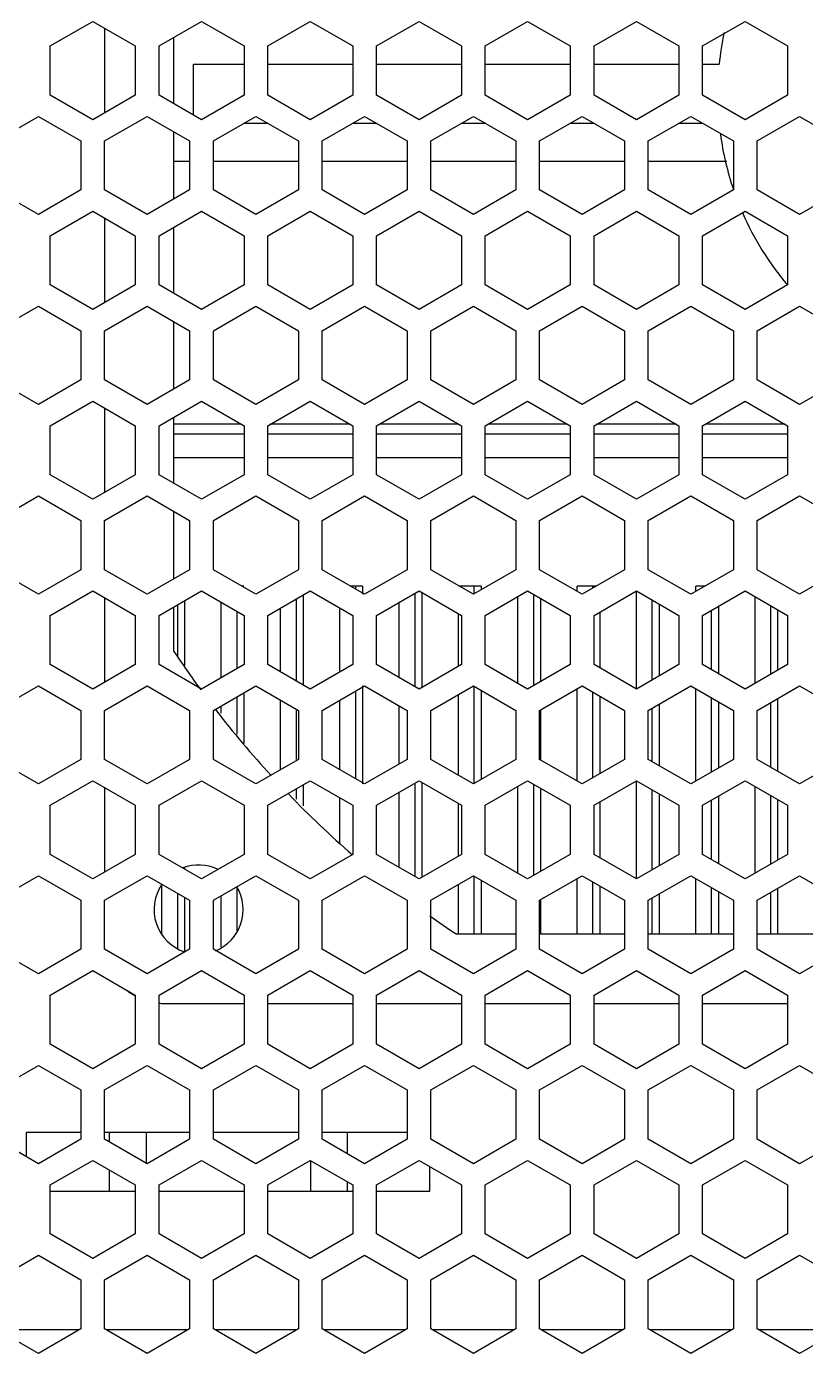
# Model space of a CAD drawing. Header units: millimetres. Extents: x 10297564 to 11610295, y -9287743 to -8409454.
# Drawn here: x 10534905 to 10535695, y -9096196 to -9094850 of the extents above; entities that cross this region are included whole.
import ezdxf

# ---------------------------------------------------------------- set-up
doc = ezdxf.new("R2010")
doc.units = ezdxf.units.MM
doc.header["$LTSCALE"] = 100
doc.layers.add('-0', color=7, linetype='Continuous')

# ---------------------------------------------------------------- blocks, each defined once
blk = doc.blocks.new('인버터 외형도')
at = {"layer": '-0', "linetype": 'Continuous'}
for p, q in [((124341, 39991.2), (124373.4, 40009.8)), ((124373.4, 40009.8), (124405.7, 39991.2)), ((124382.4, 40004.6), (124382.4, 39940.3)), ((124423.8, 39991.2), (124456.1, 40009.8)), ((124456.1, 40009.8), (124488.5, 39991.2)), ((124506.6, 39991.2), (124538.9, 40009.8)), ((124538.9, 40009.8), (124571.3, 39991.2)), ((124589.3, 39991.2), (124621.7, 40009.8)), ((124621.7, 40009.8), (124654, 39991.2)), ((124672.1, 39991.2), (124704.4, 40009.8)), ((124704.4, 40009.8), (124736.8, 39991.2)), ((124754.9, 39991.2), (124787.2, 40009.8)), ((124787.2, 40009.8), (124819.6, 39991.2)), ((124837.6, 39991.2), (124870, 40009.8)), ((124870, 40009.8), (124902.3, 39991.2)), ((124435.1, 39947.3), (124435.1, 39997.7)), ((124341, 39953.8), (124341, 39991.2)), ((124405.7, 39991.2), (124405.7, 39953.8)), ((124423.8, 39953.8), (124423.8, 39991.2)), ((124488.5, 39991.2), (124488.5, 39953.8)), ((124506.6, 39953.8), (124506.6, 39991.2)), ((124571.3, 39991.2), (124571.3, 39953.8)), ((124589.3, 39953.8), (124589.3, 39991.2)), ((124654, 39991.2), (124654, 39953.8)), ((124672.1, 39953.8), (124672.1, 39991.2)), ((124736.8, 39991.2), (124736.8, 39953.8)), ((124754.9, 39953.8), (124754.9, 39991.2)), ((124819.6, 39991.2), (124819.6, 39953.8)), ((124837.6, 39953.8), (124837.6, 39991.2)), ((124902.3, 39991.2), (124902.3, 39953.8)), ((124450.1, 39977.3), (124488.5, 39977.3)), ((124450.1, 39938.6), (124450.1, 39977.3)), ((124506.6, 39977.3), (124571.3, 39977.3)), ((124589.3, 39977.3), (124654, 39977.3)), ((124672.1, 39977.3), (124736.8, 39977.3)), ((124754.9, 39977.3), (124819.6, 39977.3)), ((124837.6, 39977.3), (124850.1, 39977.3)), ((124373.4, 39935.1), (124341, 39953.8)), ((124405.7, 39953.8), (124373.4, 39935.1)), ((124456.1, 39935.1), (124423.8, 39953.8)), ((124488.5, 39953.8), (124456.1, 39935.1)), ((124538.9, 39935.1), (124506.6, 39953.8)), ((124571.3, 39953.8), (124538.9, 39935.1)), ((124621.7, 39935.1), (124589.3, 39953.8)), ((124654, 39953.8), (124621.7, 39935.1)), ((124704.4, 39935.1), (124672.1, 39953.8)), ((124736.8, 39953.8), (124704.4, 39935.1)), ((124787.2, 39935.1), (124754.9, 39953.8)), ((124819.6, 39953.8), (124787.2, 39935.1)), ((124870, 39935.1), (124837.6, 39953.8)), ((124902.3, 39953.8), (124870, 39935.1)), ((124299.6, 39918.9), (124332, 39937.6)), ((124332, 39937.6), (124364.3, 39918.9)), ((124382.4, 39918.9), (124414.8, 39937.6)), ((124414.8, 39937.6), (124447.1, 39918.9)), ((124465.2, 39918.9), (124497.5, 39937.6)), ((124497.5, 39937.6), (124529.9, 39918.9)), ((124547.9, 39918.9), (124580.3, 39937.6)), ((124580.3, 39937.6), (124612.7, 39918.9)), ((124630.7, 39918.9), (124663.1, 39937.6)), ((124663.1, 39937.6), (124695.4, 39918.9)), ((124713.5, 39918.9), (124745.8, 39937.6)), ((124745.8, 39937.6), (124778.2, 39918.9)), ((124796.2, 39918.9), (124828.6, 39937.6)), ((124828.6, 39937.6), (124861, 39918.9)), ((124879, 39918.9), (124911.4, 39937.6)), ((124911.4, 39937.6), (124943.7, 39918.9)), ((124435.1, 39874.6), (124435.1, 39925.9)), ((124507, 39932.1), (124488, 39932.1)), ((124589.8, 39932.1), (124570.8, 39932.1)), ((124672.6, 39932.1), (124653.5, 39932.1)), ((124755.4, 39932.1), (124736.3, 39932.1)), ((124838.1, 39932.1), (124819.1, 39932.1)), ((124364.3, 39918.9), (124364.3, 39881.6)), ((124382.4, 39881.6), (124382.4, 39918.9)), ((124447.1, 39918.9), (124447.1, 39881.6)), ((124465.2, 39881.6), (124465.2, 39918.9)), ((124529.9, 39918.9), (124529.9, 39881.6)), ((124547.9, 39881.6), (124547.9, 39918.9)), ((124612.7, 39918.9), (124612.7, 39881.6)), ((124630.7, 39881.6), (124630.7, 39918.9)), ((124695.4, 39918.9), (124695.4, 39881.6)), ((124713.5, 39881.6), (124713.5, 39918.9)), ((124778.2, 39918.9), (124778.2, 39881.6)), ((124796.2, 39881.6), (124796.2, 39918.9)), ((124861, 39918.9), (124861, 39881.6)), ((124879, 39881.6), (124879, 39918.9)), ((124435.1, 39903.5), (124447.1, 39903.5)), ((124465.2, 39903.5), (124529.9, 39903.5)), ((124547.9, 39903.5), (124612.7, 39903.5)), ((124630.7, 39903.5), (124695.4, 39903.5)), ((124713.5, 39903.5), (124778.2, 39903.5)), ((124796.2, 39903.5), (124855.9, 39903.5)), ((124332, 39862.9), (124299.6, 39881.6)), ((124364.3, 39881.6), (124332, 39862.9)), ((124414.8, 39862.9), (124382.4, 39881.6)), ((124447.1, 39881.6), (124414.8, 39862.9)), ((124497.5, 39862.9), (124465.2, 39881.6)), ((124529.9, 39881.6), (124497.5, 39862.9)), ((124580.3, 39862.9), (124547.9, 39881.6)), ((124612.7, 39881.6), (124580.3, 39862.9)), ((124663.1, 39862.9), (124630.7, 39881.6)), ((124695.4, 39881.6), (124663.1, 39862.9)), ((124745.8, 39862.9), (124713.5, 39881.6)), ((124778.2, 39881.6), (124745.8, 39862.9)), ((124828.6, 39862.9), (124796.2, 39881.6)), ((124861, 39881.6), (124828.6, 39862.9)), ((124911.4, 39862.9), (124879, 39881.6)), ((124943.7, 39881.6), (124911.4, 39862.9)), ((124341, 39846.7), (124373.4, 39865.4)), ((124373.4, 39865.4), (124405.7, 39846.7)), ((124423.8, 39846.7), (124456.1, 39865.4)), ((124456.1, 39865.4), (124488.5, 39846.7)), ((124506.6, 39846.7), (124538.9, 39865.4)), ((124538.9, 39865.4), (124571.3, 39846.7)), ((124589.3, 39846.7), (124621.7, 39865.4)), ((124621.7, 39865.4), (124654, 39846.7)), ((124672.1, 39846.7), (124704.4, 39865.4)), ((124704.4, 39865.4), (124736.8, 39846.7)), ((124754.9, 39846.7), (124787.2, 39865.4)), ((124787.2, 39865.4), (124819.6, 39846.7)), ((124837.6, 39846.7), (124870, 39865.4)), ((124870, 39865.4), (124902.3, 39846.7)), ((124382.4, 39860.2), (124382.4, 39795.9)), ((124435.1, 39802.8), (124435.1, 39853.2)), ((124341, 39809.3), (124341, 39846.7)), ((124405.7, 39846.7), (124405.7, 39809.3)), ((124423.8, 39809.3), (124423.8, 39846.7)), ((124488.5, 39846.7), (124488.5, 39809.3)), ((124506.6, 39809.3), (124506.6, 39846.7)), ((124571.3, 39846.7), (124571.3, 39809.3)), ((124589.3, 39809.3), (124589.3, 39846.7)), ((124654, 39846.7), (124654, 39809.3)), ((124672.1, 39809.3), (124672.1, 39846.7)), ((124736.8, 39846.7), (124736.8, 39809.3)), ((124754.9, 39809.3), (124754.9, 39846.7)), ((124819.6, 39846.7), (124819.6, 39809.3)), ((124837.6, 39809.3), (124837.6, 39846.7)), ((124902.3, 39846.7), (124902.3, 39809.3)), ((124373.4, 39790.7), (124341, 39809.3)), ((124405.7, 39809.3), (124373.4, 39790.7)), ((124456.1, 39790.7), (124423.8, 39809.3)), ((124488.5, 39809.3), (124456.1, 39790.7)), ((124538.9, 39790.7), (124506.6, 39809.3)), ((124571.3, 39809.3), (124538.9, 39790.7)), ((124621.7, 39790.7), (124589.3, 39809.3)), ((124654, 39809.3), (124621.7, 39790.7)), ((124704.4, 39790.7), (124672.1, 39809.3)), ((124736.8, 39809.3), (124704.4, 39790.7)), ((124787.2, 39790.7), (124754.9, 39809.3)), ((124819.6, 39809.3), (124787.2, 39790.7)), ((124870, 39790.7), (124837.6, 39809.3)), ((124902.3, 39809.3), (124870, 39790.7)), ((124299.6, 39774.5), (124332, 39793.1)), ((124332, 39793.1), (124364.3, 39774.5)), ((124382.4, 39774.5), (124414.8, 39793.1)), ((124414.8, 39793.1), (124447.1, 39774.5)), ((124465.2, 39774.5), (124497.5, 39793.1)), ((124497.5, 39793.1), (124529.9, 39774.5)), ((124547.9, 39774.5), (124580.3, 39793.1)), ((124580.3, 39793.1), (124612.7, 39774.5)), ((124630.7, 39774.5), (124663.1, 39793.1)), ((124663.1, 39793.1), (124695.4, 39774.5)), ((124713.5, 39774.5), (124745.8, 39793.1)), ((124745.8, 39793.1), (124778.2, 39774.5)), ((124796.2, 39774.5), (124828.6, 39793.1)), ((124828.6, 39793.1), (124861, 39774.5)), ((124879, 39774.5), (124911.4, 39793.1)), ((124911.4, 39793.1), (124943.7, 39774.5)), ((124435.1, 39730.1), (124435.1, 39781.4)), ((124364.3, 39774.5), (124364.3, 39737.1)), ((124382.4, 39737.1), (124382.4, 39774.5)), ((124447.1, 39774.5), (124447.1, 39737.1)), ((124465.2, 39737.1), (124465.2, 39774.5)), ((124529.9, 39774.5), (124529.9, 39737.1)), ((124547.9, 39737.1), (124547.9, 39774.5)), ((124612.7, 39774.5), (124612.7, 39737.1)), ((124630.7, 39737.1), (124630.7, 39774.5)), ((124695.4, 39774.5), (124695.4, 39737.1)), ((124713.5, 39737.1), (124713.5, 39774.5)), ((124778.2, 39774.5), (124778.2, 39737.1)), ((124796.2, 39737.1), (124796.2, 39774.5)), ((124861, 39774.5), (124861, 39737.1)), ((124879, 39737.1), (124879, 39774.5)), ((124332, 39718.4), (124299.6, 39737.1)), ((124364.3, 39737.1), (124332, 39718.4)), ((124414.8, 39718.4), (124382.4, 39737.1)), ((124447.1, 39737.1), (124414.8, 39718.4)), ((124497.5, 39718.4), (124465.2, 39737.1)), ((124529.9, 39737.1), (124497.5, 39718.4)), ((124580.3, 39718.4), (124547.9, 39737.1)), ((124612.7, 39737.1), (124580.3, 39718.4)), ((124663.1, 39718.4), (124630.7, 39737.1)), ((124695.4, 39737.1), (124663.1, 39718.4)), ((124745.8, 39718.4), (124713.5, 39737.1)), ((124778.2, 39737.1), (124745.8, 39718.4)), ((124828.6, 39718.4), (124796.2, 39737.1)), ((124861, 39737.1), (124828.6, 39718.4)), ((124911.4, 39718.4), (124879, 39737.1)), ((124943.7, 39737.1), (124911.4, 39718.4)), ((124341, 39702.2), (124373.4, 39720.9)), ((124373.4, 39720.9), (124405.7, 39702.2)), ((124423.8, 39702.2), (124456.1, 39720.9)), ((124456.1, 39720.9), (124488.5, 39702.2)), ((124506.6, 39702.2), (124538.9, 39720.9)), ((124538.9, 39720.9), (124571.3, 39702.2)), ((124589.3, 39702.2), (124621.7, 39720.9)), ((124621.7, 39720.9), (124654, 39702.2)), ((124672.1, 39702.2), (124704.4, 39720.9)), ((124704.4, 39720.9), (124736.8, 39702.2)), ((124754.9, 39702.2), (124787.2, 39720.9)), ((124787.2, 39720.9), (124819.6, 39702.2)), ((124837.6, 39702.2), (124870, 39720.9)), ((124870, 39720.9), (124902.3, 39702.2)), ((124382.4, 39715.7), (124382.4, 39651.4)), ((124341, 39664.9), (124341, 39702.2)), ((124405.7, 39702.2), (124405.7, 39664.9)), ((124423.8, 39664.9), (124423.8, 39702.2)), ((124435.1, 39658.3), (124435.1, 39708.7)), ((124486.5, 39703.4), (124435.1, 39703.4)), ((124488.5, 39702.2), (124488.5, 39664.9)), ((124506.6, 39664.9), (124506.6, 39702.2)), ((124569.3, 39703.4), (124508.5, 39703.4)), ((124571.3, 39702.2), (124571.3, 39664.9)), ((124589.3, 39664.9), (124589.3, 39702.2)), ((124652.1, 39703.4), (124591.3, 39703.4)), ((124654, 39702.2), (124654, 39664.9)), ((124672.1, 39664.9), (124672.1, 39702.2)), ((124734.8, 39703.4), (124674.1, 39703.4)), ((124736.8, 39702.2), (124736.8, 39664.9)), ((124754.9, 39664.9), (124754.9, 39702.2)), ((124817.6, 39703.4), (124756.8, 39703.4)), ((124819.6, 39702.2), (124819.6, 39664.9)), ((124837.6, 39664.9), (124837.6, 39702.2)), ((124900.4, 39703.4), (124839.6, 39703.4)), ((124902.3, 39702.2), (124902.3, 39664.9)), ((124488.5, 39695.8), (124435.1, 39695.8)), ((124571.3, 39695.8), (124506.6, 39695.8)), ((124654, 39695.8), (124589.3, 39695.8)), ((124736.8, 39695.8), (124672.1, 39695.8)), ((124819.6, 39695.8), (124754.9, 39695.8)), ((124902.3, 39695.8), (124837.6, 39695.8)), ((124488.5, 39677.8), (124435.1, 39677.8)), ((124571.3, 39677.8), (124506.6, 39677.8)), ((124654, 39677.8), (124589.3, 39677.8)), ((124736.8, 39677.8), (124672.1, 39677.8)), ((124819.6, 39677.8), (124754.9, 39677.8)), ((124902.3, 39677.8), (124837.6, 39677.8)), ((124373.4, 39646.2), (124341, 39664.9)), ((124405.7, 39664.9), (124373.4, 39646.2)), ((124456.1, 39646.2), (124423.8, 39664.9)), ((124488.5, 39664.9), (124456.1, 39646.2)), ((124538.9, 39646.2), (124506.6, 39664.9)), ((124571.3, 39664.9), (124538.9, 39646.2)), ((124621.7, 39646.2), (124589.3, 39664.9)), ((124654, 39664.9), (124621.7, 39646.2)), ((124704.4, 39646.2), (124672.1, 39664.9)), ((124736.8, 39664.9), (124704.4, 39646.2)), ((124787.2, 39646.2), (124754.9, 39664.9)), ((124819.6, 39664.9), (124787.2, 39646.2)), ((124870, 39646.2), (124837.6, 39664.9)), ((124902.3, 39664.9), (124870, 39646.2)), ((124299.6, 39630), (124332, 39648.7)), ((124332, 39648.7), (124364.3, 39630)), ((124382.4, 39630), (124414.8, 39648.7)), ((124414.8, 39648.7), (124447.1, 39630)), ((124465.2, 39630), (124497.5, 39648.7)), ((124497.5, 39648.7), (124529.9, 39630)), ((124547.9, 39630), (124580.3, 39648.7)), ((124580.3, 39648.7), (124612.7, 39630)), ((124630.7, 39630), (124663.1, 39648.7)), ((124663.1, 39648.7), (124695.4, 39630)), ((124713.5, 39630), (124745.8, 39648.7)), ((124745.8, 39648.7), (124778.2, 39630)), ((124796.2, 39630), (124828.6, 39648.7)), ((124828.6, 39648.7), (124861, 39630)), ((124879, 39630), (124911.4, 39648.7)), ((124911.4, 39648.7), (124943.7, 39630)), ((124364.3, 39630), (124364.3, 39592.6)), ((124382.4, 39592.6), (124382.4, 39630)), ((124435.1, 39585.7), (124435.1, 39636.9)), ((124447.1, 39630), (124447.1, 39592.6)), ((124465.2, 39592.6), (124465.2, 39630)), ((124529.9, 39630), (124529.9, 39592.6)), ((124547.9, 39592.6), (124547.9, 39630)), ((124612.7, 39630), (124612.7, 39592.6)), ((124630.7, 39592.6), (124630.7, 39630)), ((124695.4, 39630), (124695.4, 39592.6)), ((124713.5, 39592.6), (124713.5, 39630)), ((124778.2, 39630), (124778.2, 39592.6)), ((124796.2, 39592.6), (124796.2, 39630)), ((124861, 39630), (124861, 39592.6)), ((124879, 39592.6), (124879, 39630)), ((124332, 39573.9), (124299.6, 39592.6)), ((124364.3, 39592.6), (124332, 39573.9)), ((124414.8, 39573.9), (124382.4, 39592.6)), ((124447.1, 39592.6), (124414.8, 39573.9)), ((124497.5, 39573.9), (124465.2, 39592.6)), ((124529.9, 39592.6), (124497.5, 39573.9)), ((124580.3, 39573.9), (124547.9, 39592.6)), ((124612.7, 39592.6), (124580.3, 39573.9)), ((124663.1, 39573.9), (124630.7, 39592.6)), ((124695.4, 39592.6), (124663.1, 39573.9)), ((124745.8, 39573.9), (124713.5, 39592.6)), ((124778.2, 39592.6), (124745.8, 39573.9)), ((124828.6, 39573.9), (124796.2, 39592.6)), ((124861, 39592.6), (124828.6, 39573.9)), ((124911.4, 39573.9), (124879, 39592.6)), ((124943.7, 39592.6), (124911.4, 39573.9)), ((124488.4, 39580), (124487.1, 39580)), ((124578.7, 39580), (124569.9, 39580)), ((124573.5, 39577.9), (124573.5, 39580)), ((124578.7, 39580), (124578.7, 39573.9)), ((124669, 39580), (124651.8, 39580)), ((124663.8, 39573.9), (124663.8, 39580)), ((124669, 39580), (124669, 39577.4)), ((124756.3, 39580), (124742.1, 39580)), ((124742.1, 39576.1), (124742.1, 39580)), ((124754.1, 39578.7), (124754.1, 39580)), ((124839, 39580), (124832.4, 39580)), ((124832.4, 39576.1), (124832.4, 39580)), ((124341, 39557.8), (124373.4, 39576.4)), ((124373.4, 39576.4), (124405.7, 39557.8)), ((124382.4, 39571.2), (124382.4, 39506.9)), ((124423.8, 39557.8), (124456.1, 39576.4)), ((124456.1, 39576.4), (124488.5, 39557.8)), ((124506.6, 39557.8), (124538.9, 39576.4)), ((124528.4, 39507.8), (124528.4, 39570.3)), ((124533.6, 39573.3), (124533.6, 39504.8)), ((124538.9, 39576.4), (124571.3, 39557.8)), ((124589.3, 39557.8), (124621.7, 39576.4)), ((124618.7, 39503.5), (124618.7, 39574.7)), ((124621.7, 39576.4), (124654, 39557.8)), ((124623.9, 39575.2), (124623.9, 39503)), ((124672.1, 39557.8), (124704.4, 39576.4)), ((124696.9, 39506.1), (124696.9, 39572.1)), ((124704.4, 39576.4), (124736.8, 39557.8)), ((124709, 39504.3), (124709, 39573.8)), ((124714.2, 39570.8), (124714.2, 39507.3)), ((124754.9, 39557.8), (124787.2, 39576.4)), ((124787.2, 39576.4), (124819.6, 39557.8)), ((124787.2, 39501.7), (124787.2, 39576.4)), ((124799.3, 39508.7), (124799.3, 39569.5)), ((124837.6, 39557.8), (124870, 39576.4)), ((124870, 39576.4), (124902.3, 39557.8)), ((124877.5, 39506.1), (124877.5, 39572.1)), ((124435.1, 39530.4), (124435.1, 39564.3)), ((124438.1, 39526.5), (124438.1, 39566)), ((124443.3, 39569), (124443.3, 39519.7)), ((124471.2, 39510.4), (124471.2, 39567.7)), ((124483.2, 39517.3), (124483.2, 39560.8)), ((124516.3, 39514.7), (124516.3, 39563.4)), ((124561.5, 39514.7), (124561.5, 39563.4)), ((124606.6, 39510.4), (124606.6, 39567.7)), ((124651.8, 39519.1), (124651.8, 39559.1)), ((124759.3, 39560.3), (124759.3, 39517.8)), ((124804.4, 39566.5), (124804.4, 39511.7)), ((124844.4, 39516.5), (124844.4, 39561.7)), ((124849.6, 39564.7), (124849.6, 39513.5)), ((124889.5, 39513), (124889.5, 39565.1)), ((124894.7, 39562.1), (124894.7, 39516)), ((124341, 39520.4), (124341, 39557.8)), ((124405.7, 39557.8), (124405.7, 39520.4)), ((124423.8, 39520.4), (124423.8, 39557.8)), ((124488.5, 39557.8), (124488.5, 39520.4)), ((124506.6, 39520.4), (124506.6, 39557.8)), ((124571.3, 39557.8), (124571.3, 39520.4)), ((124589.3, 39520.4), (124589.3, 39557.8)), ((124654, 39557.8), (124654, 39520.4)), ((124672.1, 39520.4), (124672.1, 39557.8)), ((124736.8, 39557.8), (124736.8, 39520.4)), ((124754.9, 39520.4), (124754.9, 39557.8)), ((124819.6, 39557.8), (124819.6, 39520.4)), ((124837.6, 39520.4), (124837.6, 39557.8)), ((124902.3, 39557.8), (124902.3, 39520.4)), ((124373.4, 39501.7), (124341, 39520.4)), ((124405.7, 39520.4), (124373.4, 39501.7)), ((124456.1, 39501.7), (124423.8, 39520.4)), ((124488.5, 39520.4), (124456.1, 39501.7)), ((124538.9, 39501.7), (124506.6, 39520.4)), ((124571.3, 39520.4), (124538.9, 39501.7)), ((124621.7, 39501.7), (124589.3, 39520.4)), ((124654, 39520.4), (124621.7, 39501.7)), ((124704.4, 39501.7), (124672.1, 39520.4)), ((124736.8, 39520.4), (124704.4, 39501.7)), ((124787.2, 39501.7), (124754.9, 39520.4)), ((124819.6, 39520.4), (124787.2, 39501.7)), ((124870, 39501.7), (124837.6, 39520.4)), ((124902.3, 39520.4), (124870, 39501.7)), ((124299.6, 39485.5), (124332, 39504.2)), ((124332, 39504.2), (124364.3, 39485.5)), ((124382.4, 39485.5), (124414.8, 39504.2)), ((124414.8, 39504.2), (124447.1, 39485.5)), ((124465.2, 39485.5), (124497.5, 39504.2)), ((124488.4, 39498.9), (124488.4, 39460.2)), ((124497.5, 39504.2), (124529.9, 39485.5)), ((124547.9, 39485.5), (124580.3, 39504.2)), ((124573.5, 39433.4), (124573.5, 39500.3)), ((124578.7, 39504.2), (124578.7, 39429.5)), ((124580.3, 39504.2), (124612.7, 39485.5)), ((124630.7, 39485.5), (124663.1, 39504.2)), ((124663.1, 39504.2), (124695.4, 39485.5)), ((124663.8, 39429.5), (124663.8, 39504.2)), ((124669, 39500.8), (124669, 39432.9)), ((124713.5, 39485.5), (124745.8, 39504.2)), ((124742.1, 39431.7), (124742.1, 39502)), ((124745.8, 39504.2), (124778.2, 39485.5)), ((124754.1, 39434.3), (124754.1, 39499.4)), ((124796.2, 39485.5), (124828.6, 39504.2)), ((124828.6, 39504.2), (124861, 39485.5)), ((124832.4, 39431.6), (124832.4, 39502)), ((124879, 39485.5), (124911.4, 39504.2)), ((124911.4, 39504.2), (124943.7, 39485.5)), ((124471.2, 39483.3), (124471.2, 39489)), ((124483.2, 39467.4), (124483.2, 39495.9)), ((124516.3, 39440.3), (124516.3, 39493.3)), ((124561.5, 39440.3), (124561.5, 39493.3)), ((124606.6, 39444.7), (124606.6, 39489)), ((124651.8, 39436), (124651.8, 39497.7)), ((124759.3, 39496.4), (124759.3, 39437.3)), ((124804.4, 39490.3), (124804.4, 39443.4)), ((124844.4, 39438.6), (124844.4, 39495.1)), ((124849.6, 39492.1), (124849.6, 39441.6)), ((124889.5, 39442.1), (124889.5, 39491.6)), ((124894.7, 39494.6), (124894.7, 39439.1)), ((124364.3, 39485.5), (124364.3, 39448.2)), ((124382.4, 39448.2), (124382.4, 39485.5)), ((124447.1, 39485.5), (124447.1, 39448.2)), ((124465.2, 39448.2), (124465.2, 39485.5)), ((124528.4, 39448.2), (124528.4, 39485.5)), ((124529.9, 39485.5), (124529.9, 39448.2)), ((124547.9, 39448.2), (124547.9, 39485.5)), ((124612.7, 39485.5), (124612.7, 39448.2)), ((124630.7, 39448.2), (124630.7, 39485.5)), ((124695.4, 39485.5), (124695.4, 39448.2)), ((124713.5, 39448.2), (124713.5, 39485.5)), ((124714.2, 39485.5), (124714.2, 39448.2)), ((124778.2, 39485.5), (124778.2, 39448.2)), ((124796.2, 39448.2), (124796.2, 39485.5)), ((124799.3, 39446.4), (124799.3, 39487.3)), ((124861, 39485.5), (124861, 39448.2)), ((124879, 39448.2), (124879, 39485.5)), ((124332, 39429.5), (124299.6, 39448.2)), ((124364.3, 39448.2), (124332, 39429.5)), ((124414.8, 39429.5), (124382.4, 39448.2)), ((124447.1, 39448.2), (124414.8, 39429.5)), ((124497.5, 39429.5), (124465.2, 39448.2)), ((124529.9, 39448.2), (124497.5, 39429.5)), ((124580.3, 39429.5), (124547.9, 39448.2)), ((124612.7, 39448.2), (124580.3, 39429.5)), ((124663.1, 39429.5), (124630.7, 39448.2)), ((124695.4, 39448.2), (124663.1, 39429.5)), ((124745.8, 39429.5), (124713.5, 39448.2)), ((124778.2, 39448.2), (124745.8, 39429.5)), ((124828.6, 39429.5), (124796.2, 39448.2)), ((124861, 39448.2), (124828.6, 39429.5)), ((124911.4, 39429.5), (124879, 39448.2)), ((124943.7, 39448.2), (124911.4, 39429.5)), ((124341, 39413.3), (124373.4, 39432)), ((124373.4, 39432), (124405.7, 39413.3)), ((124423.8, 39413.3), (124456.1, 39432)), ((124456.1, 39432), (124488.5, 39413.3)), ((124506.6, 39413.3), (124538.9, 39432)), ((124533.6, 39428.9), (124533.6, 39412.8)), ((124538.9, 39432), (124571.3, 39413.3)), ((124589.3, 39413.3), (124621.7, 39432)), ((124618.7, 39359), (124618.7, 39430.2)), ((124621.7, 39432), (124654, 39413.3)), ((124623.9, 39430.7), (124623.9, 39358.5)), ((124672.1, 39413.3), (124704.4, 39432)), ((124704.4, 39432), (124736.8, 39413.3)), ((124709, 39359.8), (124709, 39429.4)), ((124754.9, 39413.3), (124787.2, 39432)), ((124787.2, 39432), (124819.6, 39413.3)), ((124787.2, 39357.2), (124787.2, 39432)), ((124837.6, 39413.3), (124870, 39432)), ((124870, 39432), (124902.3, 39413.3)), ((124382.4, 39426.7), (124382.4, 39362.5)), ((124528.4, 39418), (124528.4, 39425.9)), ((124561.5, 39384.9), (124561.5, 39418.9)), ((124606.6, 39365.9), (124606.6, 39423.3)), ((124696.9, 39361.6), (124696.9, 39427.6)), ((124714.2, 39426.4), (124714.2, 39362.8)), ((124799.3, 39364.2), (124799.3, 39425)), ((124804.4, 39422), (124804.4, 39367.2)), ((124849.6, 39420.2), (124849.6, 39369)), ((124877.5, 39361.6), (124877.5, 39427.6)), ((124889.5, 39368.5), (124889.5, 39420.7)), ((124894.7, 39417.7), (124894.7, 39371.5)), ((124341, 39375.9), (124341, 39413.3)), ((124405.7, 39413.3), (124405.7, 39375.9)), ((124423.8, 39375.9), (124423.8, 39413.3)), ((124488.5, 39413.3), (124488.5, 39375.9)), ((124506.6, 39375.9), (124506.6, 39413.3)), ((124571.3, 39413.3), (124571.3, 39375.9)), ((124589.3, 39375.9), (124589.3, 39413.3)), ((124651.8, 39374.6), (124651.8, 39414.6)), ((124654, 39413.3), (124654, 39375.9)), ((124672.1, 39375.9), (124672.1, 39413.3)), ((124736.8, 39413.3), (124736.8, 39375.9)), ((124754.9, 39375.9), (124754.9, 39413.3)), ((124759.3, 39415.8), (124759.3, 39373.4)), ((124819.6, 39413.3), (124819.6, 39375.9)), ((124837.6, 39375.9), (124837.6, 39413.3)), ((124844.4, 39372), (124844.4, 39417.2)), ((124902.3, 39413.3), (124902.3, 39375.9)), ((124373.4, 39357.2), (124341, 39375.9)), ((124405.7, 39375.9), (124373.4, 39357.2)), ((124456.1, 39357.2), (124423.8, 39375.9)), ((124488.5, 39375.9), (124456.1, 39357.2)), ((124538.9, 39357.2), (124506.6, 39375.9)), ((124571.3, 39375.9), (124538.9, 39357.2)), ((124621.7, 39357.2), (124589.3, 39375.9)), ((124654, 39375.9), (124621.7, 39357.2)), ((124704.4, 39357.2), (124672.1, 39375.9)), ((124736.8, 39375.9), (124704.4, 39357.2)), ((124787.2, 39357.2), (124754.9, 39375.9)), ((124819.6, 39375.9), (124787.2, 39357.2)), ((124870, 39357.2), (124837.6, 39375.9)), ((124902.3, 39375.9), (124870, 39357.2)), ((124299.6, 39341), (124332, 39359.7)), ((124332, 39359.7), (124364.3, 39341)), ((124382.4, 39341), (124414.8, 39359.7)), ((124414.8, 39359.7), (124447.1, 39341)), ((124443.3, 39366), (124443.3, 39364.7)), ((124465.2, 39341), (124497.5, 39359.7)), ((124497.5, 39359.7), (124529.9, 39341)), ((124547.9, 39341), (124580.3, 39359.7)), ((124580.3, 39359.7), (124612.7, 39341)), ((124630.7, 39341), (124663.1, 39359.7)), ((124663.1, 39359.7), (124695.4, 39341)), ((124663.8, 39315.1), (124663.8, 39359.7)), ((124713.5, 39341), (124745.8, 39359.7)), ((124742.1, 39315.1), (124742.1, 39357.6)), ((124745.8, 39359.7), (124778.2, 39341)), ((124796.2, 39341), (124828.6, 39359.7)), ((124828.6, 39359.7), (124861, 39341)), ((124832.4, 39315.1), (124832.4, 39357.6)), ((124879, 39341), (124911.4, 39359.7)), ((124911.4, 39359.7), (124943.7, 39341)), ((124426, 39314.9), (124426, 39353.2)), ((124483.2, 39317.8), (124483.2, 39350)), ((124651.8, 39315.1), (124651.8, 39353.2)), ((124669, 39356.3), (124669, 39315.1)), ((124754.1, 39315.1), (124754.1, 39354.9)), ((124759.3, 39352), (124759.3, 39315.1)), ((124844.4, 39315.1), (124844.4, 39350.6)), ((124849.6, 39347.6), (124849.6, 39315.1)), ((124889.5, 39315.1), (124889.5, 39347.1)), ((124894.7, 39350.1), (124894.7, 39315.1)), ((124364.3, 39341), (124364.3, 39303.7)), ((124382.4, 39303.7), (124382.4, 39341)), ((124438.1, 39303.7), (124438.1, 39346.3)), ((124443.3, 39343.3), (124443.3, 39301.5)), ((124447.1, 39341), (124447.1, 39303.7)), ((124465.2, 39303.7), (124465.2, 39341)), ((124471.2, 39305.2), (124471.2, 39344.5)), ((124529.9, 39341), (124529.9, 39303.7)), ((124547.9, 39303.7), (124547.9, 39341)), ((124612.7, 39341), (124612.7, 39303.7)), ((124630.7, 39303.7), (124630.7, 39341)), ((124695.4, 39341), (124695.4, 39303.7)), ((124713.5, 39303.7), (124713.5, 39341)), ((124714.2, 39341), (124714.2, 39315.1)), ((124778.2, 39341), (124778.2, 39303.7)), ((124796.2, 39303.7), (124796.2, 39341)), ((124799.3, 39315.1), (124799.3, 39342.8)), ((124804.4, 39345.8), (124804.4, 39315.1)), ((124861, 39341), (124861, 39303.7)), ((124879, 39303.7), (124879, 39341)), ((124695.4, 39315.1), (124650.4, 39315.1)), ((124778.2, 39315.1), (124713.5, 39315.1)), ((124861, 39315.1), (124796.2, 39315.1)), ((124943.7, 39315.1), (124879, 39315.1)), ((124332, 39285), (124299.6, 39303.7)), ((124364.3, 39303.7), (124332, 39285)), ((124414.8, 39285), (124382.4, 39303.7)), ((124447.1, 39303.7), (124414.8, 39285)), ((124497.5, 39285), (124465.2, 39303.7)), ((124529.9, 39303.7), (124497.5, 39285)), ((124580.3, 39285), (124547.9, 39303.7)), ((124612.7, 39303.7), (124580.3, 39285)), ((124663.1, 39285), (124630.7, 39303.7)), ((124695.4, 39303.7), (124663.1, 39285)), ((124745.8, 39285), (124713.5, 39303.7)), ((124778.2, 39303.7), (124745.8, 39285)), ((124828.6, 39285), (124796.2, 39303.7)), ((124861, 39303.7), (124828.6, 39285)), ((124911.4, 39285), (124879, 39303.7)), ((124943.7, 39303.7), (124911.4, 39285)), ((124341, 39268.8), (124373.4, 39287.5)), ((124373.4, 39287.5), (124405.7, 39268.8)), ((124423.8, 39268.8), (124456.1, 39287.5)), ((124456.1, 39287.5), (124488.5, 39268.8)), ((124506.6, 39268.8), (124538.9, 39287.5)), ((124538.9, 39287.5), (124571.3, 39268.8)), ((124589.3, 39268.8), (124621.7, 39287.5)), ((124621.7, 39287.5), (124654, 39268.8)), ((124672.1, 39268.8), (124704.4, 39287.5)), ((124704.4, 39287.5), (124736.8, 39268.8)), ((124754.9, 39268.8), (124787.2, 39287.5)), ((124787.2, 39287.5), (124819.6, 39268.8)), ((124837.6, 39268.8), (124870, 39287.5)), ((124870, 39287.5), (124902.3, 39268.8)), ((124341, 39231.5), (124341, 39268.8)), ((124405.7, 39268.8), (124405.7, 39231.5)), ((124423.8, 39231.5), (124423.8, 39268.8)), ((124488.5, 39268.8), (124488.5, 39231.5)), ((124506.6, 39231.5), (124506.6, 39268.8)), ((124571.3, 39268.8), (124571.3, 39231.5)), ((124589.3, 39231.5), (124589.3, 39268.8)), ((124654, 39268.8), (124654, 39231.5)), ((124672.1, 39231.5), (124672.1, 39268.8)), ((124736.8, 39268.8), (124736.8, 39231.5)), ((124754.9, 39231.5), (124754.9, 39268.8)), ((124819.6, 39268.8), (124819.6, 39231.5)), ((124837.6, 39231.5), (124837.6, 39268.8)), ((124902.3, 39268.8), (124902.3, 39231.5)), ((124427.5, 39262.4), (124488.5, 39262.4)), ((124506.6, 39262.4), (124571.3, 39262.4)), ((124589.3, 39262.4), (124654, 39262.4)), ((124672.1, 39262.4), (124736.8, 39262.4)), ((124754.9, 39262.4), (124819.6, 39262.4)), ((124837.6, 39262.4), (124902.3, 39262.4)), ((124373.4, 39212.8), (124341, 39231.5)), ((124405.7, 39231.5), (124373.4, 39212.8)), ((124456.1, 39212.8), (124423.8, 39231.5)), ((124488.5, 39231.5), (124456.1, 39212.8)), ((124538.9, 39212.8), (124506.6, 39231.5)), ((124571.3, 39231.5), (124538.9, 39212.8)), ((124621.7, 39212.8), (124589.3, 39231.5)), ((124654, 39231.5), (124621.7, 39212.8)), ((124704.4, 39212.8), (124672.1, 39231.5)), ((124736.8, 39231.5), (124704.4, 39212.8)), ((124787.2, 39212.8), (124754.9, 39231.5)), ((124819.6, 39231.5), (124787.2, 39212.8)), ((124870, 39212.8), (124837.6, 39231.5)), ((124902.3, 39231.5), (124870, 39212.8)), ((124299.6, 39196.6), (124332, 39215.3)), ((124332, 39215.3), (124364.3, 39196.6)), ((124382.4, 39196.6), (124414.8, 39215.3)), ((124414.8, 39215.3), (124447.1, 39196.6)), ((124465.2, 39196.6), (124497.5, 39215.3)), ((124497.5, 39215.3), (124529.9, 39196.6)), ((124547.9, 39196.6), (124580.3, 39215.3)), ((124580.3, 39215.3), (124612.7, 39196.6)), ((124630.7, 39196.6), (124663.1, 39215.3)), ((124663.1, 39215.3), (124695.4, 39196.6)), ((124713.5, 39196.6), (124745.8, 39215.3)), ((124745.8, 39215.3), (124778.2, 39196.6)), ((124796.2, 39196.6), (124828.6, 39215.3)), ((124828.6, 39215.3), (124861, 39196.6)), ((124879, 39196.6), (124911.4, 39215.3)), ((124911.4, 39215.3), (124943.7, 39196.6)), ((124364.3, 39196.6), (124364.3, 39159.2)), ((124382.4, 39159.2), (124382.4, 39196.6)), ((124447.1, 39196.6), (124447.1, 39159.2)), ((124465.2, 39159.2), (124465.2, 39196.6)), ((124529.9, 39196.6), (124529.9, 39159.2)), ((124547.9, 39159.2), (124547.9, 39196.6)), ((124612.7, 39196.6), (124612.7, 39159.2)), ((124630.7, 39159.2), (124630.7, 39196.6)), ((124695.4, 39196.6), (124695.4, 39159.2)), ((124713.5, 39159.2), (124713.5, 39196.6)), ((124778.2, 39196.6), (124778.2, 39159.2)), ((124796.2, 39159.2), (124796.2, 39196.6)), ((124861, 39196.6), (124861, 39159.2)), ((124879, 39159.2), (124879, 39196.6)), ((124332, 39140.5), (124299.6, 39159.2)), ((124323, 39164.6), (124364.3, 39164.6)), ((124323, 39145.7), (124323, 39164.6)), ((124364.3, 39159.2), (124332, 39140.5)), ((124382.4, 39164.6), (124447.1, 39164.6)), ((124414.8, 39140.5), (124382.4, 39159.2)), ((124385.9, 39164.6), (124385.9, 39157.2)), ((124413.9, 39164.6), (124413.9, 39140.5)), ((124447.1, 39159.2), (124414.8, 39140.5)), ((124465.2, 39164.6), (124529.9, 39164.6)), ((124497.5, 39140.5), (124465.2, 39159.2)), ((124529.9, 39159.2), (124497.5, 39140.5)), ((124547.9, 39164.6), (124612.7, 39164.6)), ((124580.3, 39140.5), (124547.9, 39159.2)), ((124567, 39164.6), (124567, 39148.2)), ((124612.7, 39159.2), (124580.3, 39140.5)), ((124663.1, 39140.5), (124630.7, 39159.2)), ((124695.4, 39159.2), (124663.1, 39140.5)), ((124745.8, 39140.5), (124713.5, 39159.2)), ((124778.2, 39159.2), (124745.8, 39140.5)), ((124828.6, 39140.5), (124796.2, 39159.2)), ((124861, 39159.2), (124828.6, 39140.5)), ((124911.4, 39140.5), (124879, 39159.2)), ((124943.7, 39159.2), (124911.4, 39140.5)), ((124341, 39124.3), (124373.4, 39143)), ((124373.4, 39143), (124405.7, 39124.3)), ((124385.9, 39135.8), (124385.9, 39119.5)), ((124423.8, 39124.3), (124456.1, 39143)), ((124456.1, 39143), (124488.5, 39124.3)), ((124506.6, 39124.3), (124538.9, 39143)), ((124538.9, 39143), (124571.3, 39124.3)), ((124539, 39143), (124539, 39119.5)), ((124589.3, 39124.3), (124621.7, 39143)), ((124621.7, 39143), (124654, 39124.3)), ((124629.9, 39119.5), (124629.9, 39138.2)), ((124672.1, 39124.3), (124704.4, 39143)), ((124704.4, 39143), (124736.8, 39124.3)), ((124754.9, 39124.3), (124787.2, 39143)), ((124787.2, 39143), (124819.6, 39124.3)), ((124837.6, 39124.3), (124870, 39143)), ((124870, 39143), (124902.3, 39124.3)), ((124567, 39126.8), (124567, 39119.5)), ((124341, 39087), (124341, 39124.3)), ((124341, 39119.5), (124405.7, 39119.5)), ((124405.7, 39124.3), (124405.7, 39087)), ((124423.8, 39087), (124423.8, 39124.3)), ((124423.8, 39119.5), (124488.5, 39119.5)), ((124488.5, 39124.3), (124488.5, 39087)), ((124506.6, 39087), (124506.6, 39124.3)), ((124506.6, 39119.5), (124571.3, 39119.5)), ((124571.3, 39124.3), (124571.3, 39087)), ((124589.3, 39087), (124589.3, 39124.3)), ((124589.3, 39119.5), (124629.9, 39119.5)), ((124654, 39124.3), (124654, 39087)), ((124672.1, 39087), (124672.1, 39124.3)), ((124736.8, 39124.3), (124736.8, 39087)), ((124754.9, 39087), (124754.9, 39124.3)), ((124819.6, 39124.3), (124819.6, 39087)), ((124837.6, 39087), (124837.6, 39124.3)), ((124902.3, 39124.3), (124902.3, 39087)), ((124373.4, 39068.3), (124341, 39087)), ((124405.7, 39087), (124373.4, 39068.3)), ((124456.1, 39068.3), (124423.8, 39087)), ((124488.5, 39087), (124456.1, 39068.3)), ((124538.9, 39068.3), (124506.6, 39087)), ((124571.3, 39087), (124538.9, 39068.3)), ((124621.7, 39068.3), (124589.3, 39087)), ((124654, 39087), (124621.7, 39068.3)), ((124704.4, 39068.3), (124672.1, 39087)), ((124736.8, 39087), (124704.4, 39068.3)), ((124787.2, 39068.3), (124754.9, 39087)), ((124819.6, 39087), (124787.2, 39068.3)), ((124870, 39068.3), (124837.6, 39087)), ((124902.3, 39087), (124870, 39068.3)), ((124299.6, 39052.1), (124332, 39070.8)), ((124332, 39070.8), (124364.3, 39052.1)), ((124382.4, 39052.1), (124414.8, 39070.8)), ((124414.8, 39070.8), (124447.1, 39052.1)), ((124465.2, 39052.1), (124497.5, 39070.8)), ((124497.5, 39070.8), (124529.9, 39052.1)), ((124547.9, 39052.1), (124580.3, 39070.8)), ((124580.3, 39070.8), (124612.7, 39052.1)), ((124630.7, 39052.1), (124663.1, 39070.8)), ((124663.1, 39070.8), (124695.4, 39052.1)), ((124713.5, 39052.1), (124745.8, 39070.8)), ((124745.8, 39070.8), (124778.2, 39052.1)), ((124796.2, 39052.1), (124828.6, 39070.8)), ((124828.6, 39070.8), (124861, 39052.1)), ((124879, 39052.1), (124911.4, 39070.8)), ((124911.4, 39070.8), (124943.7, 39052.1)), ((124364.3, 39052.1), (124364.3, 39014.7)), ((124382.4, 39014.7), (124382.4, 39052.1)), ((124447.1, 39052.1), (124447.1, 39014.7)), ((124465.2, 39014.7), (124465.2, 39052.1)), ((124529.9, 39052.1), (124529.9, 39014.7)), ((124547.9, 39014.7), (124547.9, 39052.1)), ((124612.7, 39052.1), (124612.7, 39014.7)), ((124630.7, 39014.7), (124630.7, 39052.1)), ((124695.4, 39052.1), (124695.4, 39014.7)), ((124713.5, 39014.7), (124713.5, 39052.1)), ((124778.2, 39052.1), (124778.2, 39014.7)), ((124796.2, 39014.7), (124796.2, 39052.1)), ((124861, 39052.1), (124861, 39014.7)), ((124879, 39014.7), (124879, 39052.1)), ((124332, 38996.1), (124299.6, 39014.7)), ((124363.3, 39014.1), (124300.7, 39014.1)), ((124364.3, 39014.7), (124332, 38996.1)), ((124414.8, 38996.1), (124382.4, 39014.7)), ((124446, 39014.1), (124383.5, 39014.1)), ((124447.1, 39014.7), (124414.8, 38996.1)), ((124497.5, 38996.1), (124465.2, 39014.7)), ((124528.8, 39014.1), (124466.2, 39014.1)), ((124529.9, 39014.7), (124497.5, 38996.1)), ((124580.3, 38996.1), (124547.9, 39014.7)), ((124611.6, 39014.1), (124549, 39014.1)), ((124612.7, 39014.7), (124580.3, 38996.1)), ((124663.1, 38996.1), (124630.7, 39014.7)), ((124694.3, 39014.1), (124631.8, 39014.1)), ((124695.4, 39014.7), (124663.1, 38996.1)), ((124745.8, 38996.1), (124713.5, 39014.7)), ((124777.1, 39014.1), (124714.6, 39014.1)), ((124778.2, 39014.7), (124745.8, 38996.1)), ((124828.6, 38996.1), (124796.2, 39014.7)), ((124859.9, 39014.1), (124797.3, 39014.1)), ((124861, 39014.7), (124828.6, 38996.1)), ((124911.4, 38996.1), (124879, 39014.7)), ((124942.7, 39014.1), (124880.1, 39014.1)), ((124943.7, 39014.7), (124911.4, 38996.1))]:
    blk.add_line(p, q, dxfattribs=at)
for centre, radius, start, end in [((125074.7, 39954.6), 225.7, 168.0246, 174.244), ((125074.7, 39954.7), 225.7, 187.7928, 198.8757), ((125074.7, 39954.7), 225.7, 203.5697, 220.1486), ((125074.7, 39954.7), 767.5, 213.5573, 216.2265), ((125074.7, 39954.7), 767.5, 217.6295, 222.5289), ((125074.7, 39954.7), 767.5, 223.9635, 228.9858), ((124453.9, 39333.9), 33.9, 64.7514, 110.6628), ((124453.9, 39333.9), 33.9, 145.2577, 252), ((124453.9, 39333.9), 33.9, 292.2694, 30.9111), ((125074.7, 39954.7), 767.5, 234.5841, 236.4427), ((124427.5, 39307.6), 45.1, 230.6146, 240.93), ((124427.5, 39307.6), 45.1, 265.1816, 270)]:
    blk.add_arc(centre, radius, start, end, dxfattribs=at)

msp = doc.modelspace()

# ---------------------------------------------------------------- block references
at = {"xscale": 1.333333333333333, "yscale": 1.333333333333333, "zscale": 1.333333333333333}
msp.add_blockref('인버터 외형도', (10369140.6, -9148191), dxfattribs=at)

doc.saveas('drawing.dxf')
